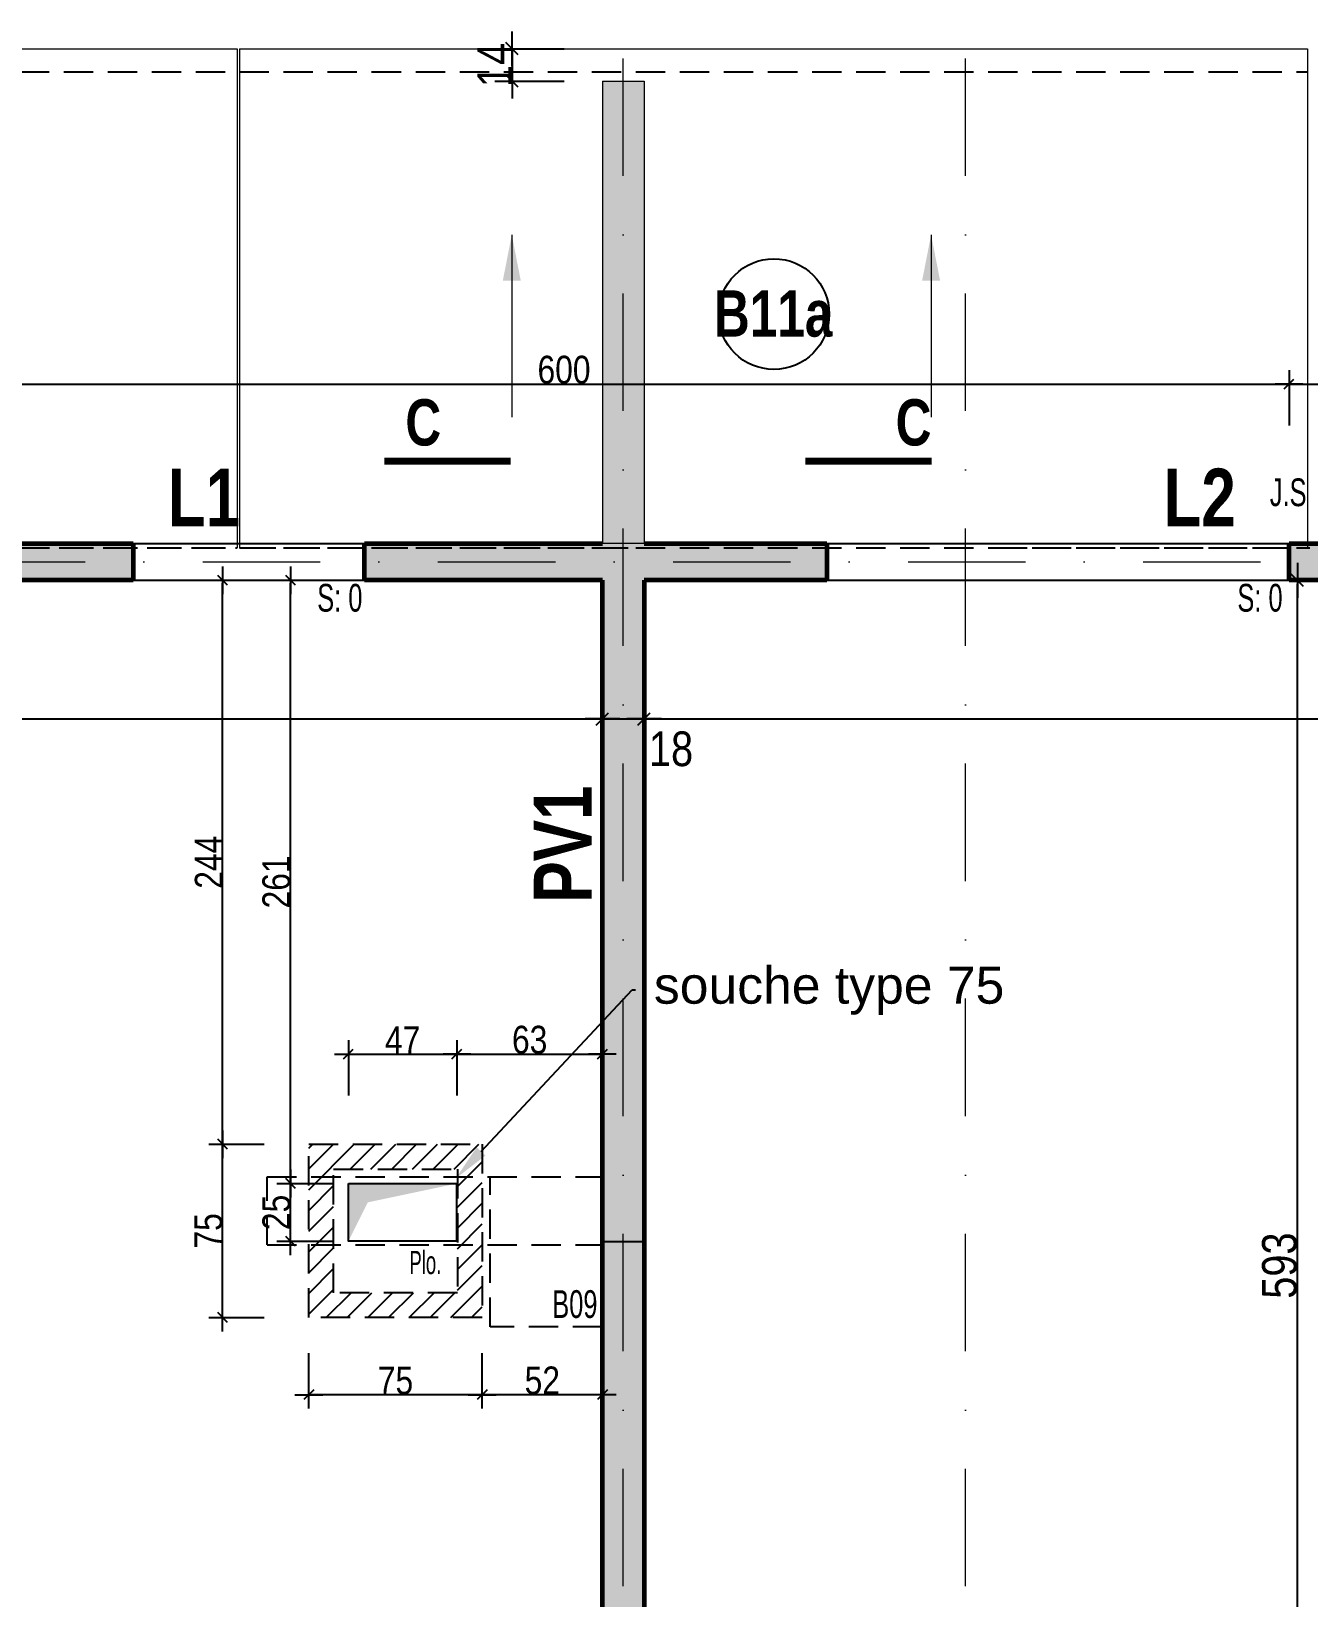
# Model space of a CAD drawing. Header units: millimetres. Extents: x 19188 to 26006, y -37354 to 0.
# Drawn here: x 20293 to 20846, y -34408 to -33730 of the extents above; entities that cross this region are included whole.
import ezdxf
from ezdxf import colors
from ezdxf.entities.mleader import LeaderData, LeaderLine
from ezdxf.enums import TextEntityAlignment as Align
from ezdxf.math import Vec2, Vec3

# ---------------------------------------------------------------- set-up
doc = ezdxf.new("R2010")
doc.units = ezdxf.units.MM
doc.linetypes.add('CACHEX2', pattern=[19.05, 12.7, -6.35])
doc.linetypes.add('TIRETPTX2', pattern=[50.8, 25.4, -12.7, 0, -12.7])
for name, color, linetype in [('01_cote_gen', 4, 'Continuous'), ('01_linteaux', 2, 'Continuous'), ('01_murs_sup', 2, 'CACHEX2'), ('01_poch_BN', 9, 'Continuous'), ('01_poch_murs', 253, 'Continuous'), ('01_poch_poteaux', 250, 'Continuous'), ('01_resv', 32, 'Continuous'), ('01_texte', 230, 'Continuous'), ('AA_COTES', 2, 'Continuous')]:
    doc.layers.add(name, color=color, linetype=linetype)
doc.layers.add('01_murs_coup', color=5, linetype='Continuous', lineweight=60)
doc.layers.add('01_tram_axes', color=2, linetype='TIRETPTX2', lineweight=9)
doc.styles.add('ARIAL NA', font='ARIALN.TTF')
doc.styles.add('impact', font='impact.ttf')
doc.styles.get("Standard").update_dxf_attribs({"font": 'arial.ttf'})
doc.styles.add('STYLE2', font='ARIALN.TTF')
doc.dimstyles.new('JB50', dxfattribs={"dimscale": 0.1, "dimtxt": 150, "dimasz": 15, "dimexe": 0.1, "dimexo": 0.1, "dimgap": 0.09, "dimtad": 1, "dimdec": 1, "dimdsep": 46, "dimtxsty": 'STYLE2', "dimblk1": 'BOND_G', "dimblk2": 'BOND_D', "dimsah": 1, "dimcen": 1.5, "dimdle": 0.01, "dimse1": 1, "dimse2": 1, "dimclrd": 4, "dimclre": 2, "dimclrt": 6, "dimazin": 2, "dimtfac": 2.333333, "dimtdec": 1, "dimtix": 1, "dimtmove": 2, "dimatfit": 3, "dimldrblk": 'BOND_G', "dimfxl": 1, "dimtolj": 1, "dimtzin": 0, "dimarcsym": 0})
doc.dimstyles.new('JB50res', dxfattribs={"dimscale": 0.1, "dimtxt": 120, "dimasz": 12, "dimexe": 0.1, "dimexo": 0.1, "dimgap": 0.09, "dimtad": 1, "dimdec": 1, "dimdsep": 46, "dimtxsty": 'STYLE2', "dimblk1": 'BOND_G', "dimblk2": 'BOND_D', "dimsah": 1, "dimcen": 1.5, "dimdle": 0.01, "dimse1": 1, "dimse2": 1, "dimclrd": 4, "dimclre": 2, "dimclrt": 6, "dimazin": 2, "dimtfac": 2.333333, "dimtdec": 1, "dimtix": 1, "dimtmove": 2, "dimatfit": 3, "dimldrblk": 'BOND_G', "dimfxl": 1, "dimtolj": 1, "dimtzin": 0, "dimarcsym": 0})

# ---------------------------------------------------------------- blocks, each defined once
blk = doc.blocks.new('BOND_G')
at = {"layer": 'AA_COTES', "color": 0}
for p, q in [((0, -5), (0, 15)), ((5, 0), (-5, 0)), ((1.77, 1.77), (-1.77, -1.77))]:
    blk.add_line(p, q, dxfattribs=at)
blk = doc.blocks.new('BOND_D')
at = {"layer": 'AA_COTES', "color": 0}
for p, q in [((0, 5), (0, -15)), ((5, 0), (-5, 0)), ((-1.77, -1.77), (1.77, 1.77))]:
    blk.add_line(p, q, dxfattribs=at)
blk = doc.blocks.new('*D3148')
at = {"layer": '01_cote_gen', "color": 4, "lineweight": -2, "ltscale": 2, "transparency": 16777216}
blk.add_line((20671.72, -85.1), (20574.72, -85.1), dxfattribs=at)
at = {"layer": 'Defpoints', "color": 0, "ltscale": 2, "transparency": 16777216}
for p in [(20673.22, 0), (20573.22, -85.1), (20573.22, -36661.01)]:
    blk.add_point(p, dxfattribs=at)
at = {"layer": '01_cote_gen', "color": 4, "lineweight": -2, "ltscale": 2, "transparency": 16777216, "xscale": 1.5, "yscale": 1.5, "zscale": 1.5, "rotation": 180}
blk.add_blockref('BOND_D', (20573.22, -85.1), dxfattribs=at)
at = {"layer": '01_cote_gen', "color": 4, "lineweight": -2, "ltscale": 2, "transparency": 16777216, "xscale": 1.5, "yscale": 1.5, "zscale": 1.5}
blk.add_blockref('BOND_G', (20673.22, -85.1), dxfattribs=at)
at = {"layer": '01_cote_gen', "color": 6, "lineweight": 0, "ltscale": 2, "transparency": 16777216, "insert": (20623.22, -77.43), "char_height": 15, "attachment_point": 5, "style": 'STYLE2'}
blk.add_mtext('\\A1;100', dxfattribs=at)
blk = doc.blocks.new('*D2975')
at = {"layer": '01_cote_gen', "color": 4, "lineweight": -2, "ltscale": 0.1, "transparency": 16777216}
blk.add_line((19941.72, -34028), (20538.72, -34028), dxfattribs=at)
at = {"layer": 'Defpoints', "color": 0, "ltscale": 0.1, "transparency": 16777216}
for p in [(19940.22, -34030.56), (20540.22, -34028), (20540.22, -34051.02)]:
    blk.add_point(p, dxfattribs=at)
at = {"layer": '01_cote_gen', "color": 4, "lineweight": -2, "ltscale": 0.1, "transparency": 16777216, "xscale": 1.5, "yscale": 1.5, "zscale": 1.5, "rotation": 180}
blk.add_blockref('BOND_G', (19940.22, -34028), dxfattribs=at)
at = {"layer": '01_cote_gen', "color": 4, "lineweight": -2, "ltscale": 0.1, "transparency": 16777216, "xscale": 1.5, "yscale": 1.5, "zscale": 1.5}
blk.add_blockref('BOND_D', (20540.22, -34028), dxfattribs=at)
at = {"layer": '01_cote_gen', "color": 6, "ltscale": 0.1, "transparency": 16777216, "insert": (20240.22, -34020.33), "char_height": 15, "attachment_point": 5, "style": 'STYLE2'}
blk.add_mtext('\\A1;600', dxfattribs=at)
blk = doc.blocks.new('*D2976')
at = {"layer": '01_cote_gen', "color": 4, "lineweight": -2, "ltscale": 0.1, "transparency": 16777216}
blk.add_line((20541.72, -34028), (20556.72, -34028), dxfattribs=at)
at = {"layer": 'Defpoints', "color": 0, "ltscale": 0.1, "transparency": 16777216}
for p in [(20558.22, -34028), (20540.22, -34051.02), (20558.22, -34057.42)]:
    blk.add_point(p, dxfattribs=at)
at = {"layer": '01_cote_gen', "color": 4, "lineweight": -2, "ltscale": 0.1, "transparency": 16777216, "xscale": 1.5, "yscale": 1.5, "zscale": 1.5, "rotation": 180}
blk.add_blockref('BOND_G', (20540.22, -34028), dxfattribs=at)
at = {"layer": '01_cote_gen', "color": 4, "lineweight": -2, "ltscale": 0.1, "transparency": 16777216, "xscale": 1.5, "yscale": 1.5, "zscale": 1.5}
blk.add_blockref('BOND_D', (20558.22, -34028), dxfattribs=at)
at = {"layer": '01_cote_gen', "color": 6, "ltscale": 0.1, "transparency": 16777216, "insert": (20569.89, -34040.99), "char_height": 15, "attachment_point": 5, "style": 'STYLE2'}
blk.add_mtext('\\A1;18', dxfattribs=at)
blk = doc.blocks.new('*D2977')
at = {"layer": '01_cote_gen', "color": 4, "lineweight": -2, "ltscale": 0.1, "transparency": 16777216}
blk.add_line((20559.72, -34028), (21290.72, -34028), dxfattribs=at)
at = {"layer": 'Defpoints', "color": 0, "ltscale": 0.1, "transparency": 16777216}
for p in [(21292.22, -34028), (20558.22, -34057.42), (21292.22, -34066.37)]:
    blk.add_point(p, dxfattribs=at)
at = {"layer": '01_cote_gen', "color": 4, "lineweight": -2, "ltscale": 0.1, "transparency": 16777216, "xscale": 1.5, "yscale": 1.5, "zscale": 1.5, "rotation": 180}
blk.add_blockref('BOND_G', (20558.22, -34028), dxfattribs=at)
at = {"layer": '01_cote_gen', "color": 4, "lineweight": -2, "ltscale": 0.1, "transparency": 16777216, "xscale": 1.5, "yscale": 1.5, "zscale": 1.5}
blk.add_blockref('BOND_D', (21292.22, -34028), dxfattribs=at)
at = {"layer": '01_cote_gen', "color": 6, "ltscale": 0.1, "transparency": 16777216, "insert": (20925.22, -34020.33), "char_height": 15, "attachment_point": 5, "style": 'STYLE2'}
blk.add_mtext('\\A1;734', dxfattribs=at)
blk = doc.blocks.new('*D2989')
at = {"layer": '01_cote_gen', "color": 4, "lineweight": -2, "ltscale": 0.1, "transparency": 16777216}
blk.add_line((20840.83, -34559.49), (20840.83, -33969.51), dxfattribs=at)
at = {"layer": 'Defpoints', "color": 0, "ltscale": 0.1, "transparency": 16777216}
for p in [(20840.83, -33968.01), (20850.76, -33968.01), (20833.33, -34560.99)]:
    blk.add_point(p, dxfattribs=at)
at = {"layer": '01_cote_gen', "color": 4, "lineweight": -2, "ltscale": 0.1, "transparency": 16777216, "xscale": 1.5, "yscale": 1.5, "zscale": 1.5}
for name, p, rotation in [('BOND_D', (20840.83, -33968.01), 90), ('BOND_G', (20840.83, -34560.99), 270)]:
    blk.add_blockref(name, p, dxfattribs=dict(at, rotation=rotation))
at = {"layer": '01_cote_gen', "color": 6, "ltscale": 0.1, "transparency": 16777216, "insert": (20833.16, -34264.5), "char_height": 15, "attachment_point": 5, "rotation": 90, "style": 'STYLE2'}
blk.add_mtext('\\A1;593', dxfattribs=at)
blk = doc.blocks.new('*D3179')
at = {"layer": '01_cote_gen', "color": 4, "lineweight": -2, "ltscale": 2, "transparency": 16777216}
for p, q in [((20501.14, -33736.51), (20501.14, -33735.01)), ((20501.14, -33738.01), (20501.14, -33752.01)), ((20501.14, -33753.51), (20501.14, -33755.01))]:
    blk.add_line(p, q, dxfattribs=at)
at = {"layer": 'Defpoints', "color": 0, "ltscale": 2, "transparency": 16777216}
for p in [(20533.38, -33738.01), (20501.14, -33752.01), (20558.22, -33752.01)]:
    blk.add_point(p, dxfattribs=at)
at = {"layer": '01_cote_gen', "color": 4, "lineweight": -2, "ltscale": 2, "transparency": 16777216, "xscale": 1.5, "yscale": 1.5, "zscale": 1.5}
for name, p, rotation in [('BOND_G', (20501.14, -33738.01), 270), ('BOND_D', (20501.14, -33752.01), 90)]:
    blk.add_blockref(name, p, dxfattribs=dict(at, rotation=rotation))
at = {"layer": '01_cote_gen', "color": 6, "lineweight": 0, "ltscale": 2, "transparency": 16777216, "insert": (20493.6, -33745.01), "char_height": 15, "attachment_point": 5, "rotation": 90, "style": 'STYLE2'}
blk.add_mtext('\\A1;14', dxfattribs=at)
blk = doc.blocks.new('*D3697')
at = {"layer": '01_cote_gen', "color": 4, "lineweight": -2, "ltscale": 0.1, "transparency": 16777216}
blk.add_line((20405.32, -34252.79), (20405.32, -34230.19), dxfattribs=at)
at = {"layer": 'Defpoints', "color": 0, "ltscale": 0.1, "transparency": 16777216}
for p in [(20405.32, -34228.99), (20430.29, -34228.99), (20430.29, -34253.99)]:
    blk.add_point(p, dxfattribs=at)
at = {"layer": '01_cote_gen', "color": 4, "lineweight": -2, "ltscale": 0.1, "transparency": 16777216, "xscale": 1.2, "yscale": 1.2, "zscale": 1.2}
for name, p, rotation in [('BOND_D', (20405.32, -34228.99), 90), ('BOND_G', (20405.32, -34253.99), 270)]:
    blk.add_blockref(name, p, dxfattribs=dict(at, rotation=rotation))
at = {"layer": '01_cote_gen', "color": 6, "ltscale": 0.1, "transparency": 16777216, "insert": (20399.18, -34241.49), "char_height": 12, "attachment_point": 5, "rotation": 90, "style": 'STYLE2'}
blk.add_mtext('\\A1;25', dxfattribs=at)
blk = doc.blocks.new('*D3698')
at = {"layer": '01_cote_gen', "color": 4, "lineweight": -2, "ltscale": 0.1, "transparency": 16777216}
blk.add_line((20405.32, -34227.79), (20405.32, -33969.21), dxfattribs=at)
at = {"layer": 'Defpoints', "color": 0, "ltscale": 0.1, "transparency": 16777216}
for p in [(20405.32, -33968.01), (20405.88, -33968.01), (20423.32, -34228.99)]:
    blk.add_point(p, dxfattribs=at)
at = {"layer": '01_cote_gen', "color": 4, "lineweight": -2, "ltscale": 0.1, "transparency": 16777216, "xscale": 1.2, "yscale": 1.2, "zscale": 1.2}
for name, p, rotation in [('BOND_D', (20405.32, -33968.01), 90), ('BOND_G', (20405.32, -34228.99), 270)]:
    blk.add_blockref(name, p, dxfattribs=dict(at, rotation=rotation))
at = {"layer": '01_cote_gen', "color": 6, "ltscale": 0.1, "transparency": 16777216, "insert": (20399.18, -34098.5), "char_height": 12, "attachment_point": 5, "rotation": 90, "style": 'STYLE2'}
blk.add_mtext('\\A1;261', dxfattribs=at)
blk = doc.blocks.new('*D3699')
at = {"layer": '01_cote_gen', "color": 4, "lineweight": -2, "ltscale": 0.1, "transparency": 16777216}
blk.add_line((20431.49, -34172.96), (20476.04, -34172.96), dxfattribs=at)
at = {"layer": 'Defpoints', "color": 0, "ltscale": 0.1, "transparency": 16777216}
for p in [(20477.24, -34172.96), (20430.29, -34228.99), (20477.24, -34228.99)]:
    blk.add_point(p, dxfattribs=at)
at = {"layer": '01_cote_gen', "color": 4, "lineweight": -2, "ltscale": 0.1, "transparency": 16777216, "xscale": 1.2, "yscale": 1.2, "zscale": 1.2, "rotation": 180}
blk.add_blockref('BOND_G', (20430.29, -34172.96), dxfattribs=at)
at = {"layer": '01_cote_gen', "color": 4, "lineweight": -2, "ltscale": 0.1, "transparency": 16777216, "xscale": 1.2, "yscale": 1.2, "zscale": 1.2}
blk.add_blockref('BOND_D', (20477.24, -34172.96), dxfattribs=at)
at = {"layer": '01_cote_gen', "color": 6, "ltscale": 0.1, "transparency": 16777216, "insert": (20453.76, -34166.96), "char_height": 12, "attachment_point": 5, "style": 'STYLE2'}
blk.add_mtext('\\A1;47', dxfattribs=at)
blk = doc.blocks.new('*D3700')
at = {"layer": '01_cote_gen', "color": 4, "lineweight": -2, "ltscale": 0.1, "transparency": 16777216}
blk.add_line((20478.44, -34172.96), (20539.02, -34172.96), dxfattribs=at)
at = {"layer": 'Defpoints', "color": 0, "ltscale": 0.1, "transparency": 16777216}
for p in [(20540.22, -34172.96), (20540.22, -34175.48), (20477.24, -34228.99)]:
    blk.add_point(p, dxfattribs=at)
at = {"layer": '01_cote_gen', "color": 4, "lineweight": -2, "ltscale": 0.1, "transparency": 16777216, "xscale": 1.2, "yscale": 1.2, "zscale": 1.2, "rotation": 180}
blk.add_blockref('BOND_G', (20477.24, -34172.96), dxfattribs=at)
at = {"layer": '01_cote_gen', "color": 4, "lineweight": -2, "ltscale": 0.1, "transparency": 16777216, "xscale": 1.2, "yscale": 1.2, "zscale": 1.2}
blk.add_blockref('BOND_D', (20540.22, -34172.96), dxfattribs=at)
at = {"layer": '01_cote_gen', "color": 6, "ltscale": 0.1, "transparency": 16777216, "insert": (20508.73, -34166.83), "char_height": 12, "attachment_point": 5, "style": 'STYLE2'}
blk.add_mtext('\\A1;63', dxfattribs=at)
blk = doc.blocks.new('*D3776')
at = {"layer": '01_cote_gen', "color": 4, "lineweight": -2, "ltscale": 0.1, "transparency": 16777216}
blk.add_line((20238.42, -33883.07), (20836.02, -33883.07), dxfattribs=at)
at = {"layer": 'Defpoints', "color": 0, "ltscale": 0.1, "transparency": 16777216}
for p in [(20837.22, -33883.07), (20237.22, -33901.07), (20837.22, -33960.01)]:
    blk.add_point(p, dxfattribs=at)
at = {"layer": '01_cote_gen', "color": 4, "lineweight": -2, "ltscale": 0.1, "transparency": 16777216, "xscale": 1.2, "yscale": 1.2, "zscale": 1.2, "rotation": 180}
blk.add_blockref('BOND_G', (20237.22, -33883.07), dxfattribs=at)
at = {"layer": '01_cote_gen', "color": 4, "lineweight": -2, "ltscale": 0.1, "transparency": 16777216, "xscale": 1.2, "yscale": 1.2, "zscale": 1.2}
blk.add_blockref('BOND_D', (20837.22, -33883.07), dxfattribs=at)
at = {"layer": '01_cote_gen', "color": 6, "ltscale": 0.1, "transparency": 16777216, "insert": (20523.59, -33876.93), "char_height": 12, "attachment_point": 5, "style": 'STYLE2'}
blk.add_mtext('\\A1;600', dxfattribs=at)
blk = doc.blocks.new('*D3777')
at = {"layer": '01_cote_gen', "color": 4, "lineweight": -2, "ltscale": 0.1, "transparency": 16777216}
blk.add_line((20838.42, -33883.07), (21307.02, -33883.07), dxfattribs=at)
at = {"layer": 'Defpoints', "color": 0, "ltscale": 0.1, "transparency": 16777216}
for p in [(21308.22, -33883.07), (20837.22, -33901.07), (21308.22, -33951.59)]:
    blk.add_point(p, dxfattribs=at)
at = {"layer": '01_cote_gen', "color": 4, "lineweight": -2, "ltscale": 0.1, "transparency": 16777216, "xscale": 1.2, "yscale": 1.2, "zscale": 1.2, "rotation": 180}
blk.add_blockref('BOND_G', (20837.22, -33883.07), dxfattribs=at)
at = {"layer": '01_cote_gen', "color": 4, "lineweight": -2, "ltscale": 0.1, "transparency": 16777216, "xscale": 1.2, "yscale": 1.2, "zscale": 1.2}
blk.add_blockref('BOND_D', (21308.22, -33883.07), dxfattribs=at)
at = {"layer": '01_cote_gen', "color": 6, "ltscale": 0.1, "transparency": 16777216, "insert": (21072.72, -33877.04), "char_height": 12, "attachment_point": 5, "style": 'STYLE2'}
blk.add_mtext('\\A1;471', dxfattribs=at)
blk = doc.blocks.new('*D3820')
at = {"layer": '01_cote_gen', "color": 4, "lineweight": -2, "ltscale": 0.1, "transparency": 16777216}
blk.add_line((20539.02, -34320.37), (20489.39, -34320.37), dxfattribs=at)
at = {"layer": 'Defpoints', "color": 0, "ltscale": 0.1, "transparency": 16777216}
for p in [(20488.19, -34287.28), (20540.22, -34303.31), (20488.19, -34320.37)]:
    blk.add_point(p, dxfattribs=at)
at = {"layer": '01_cote_gen', "color": 4, "lineweight": -2, "ltscale": 0.1, "transparency": 16777216, "xscale": 1.2, "yscale": 1.2, "zscale": 1.2, "rotation": 180}
blk.add_blockref('BOND_D', (20488.19, -34320.37), dxfattribs=at)
at = {"layer": '01_cote_gen', "color": 4, "lineweight": -2, "ltscale": 0.1, "transparency": 16777216, "xscale": 1.2, "yscale": 1.2, "zscale": 1.2}
blk.add_blockref('BOND_G', (20540.22, -34320.37), dxfattribs=at)
at = {"layer": '01_cote_gen', "color": 6, "ltscale": 0.1, "transparency": 16777216, "insert": (20514.2, -34314.24), "char_height": 12, "attachment_point": 5, "style": 'STYLE2'}
blk.add_mtext('\\A1;52', dxfattribs=at)
blk = doc.blocks.new('*D3821')
at = {"layer": '01_cote_gen', "color": 4, "lineweight": -2, "ltscale": 0.1, "transparency": 16777216}
blk.add_line((20486.99, -34320.37), (20414.39, -34320.37), dxfattribs=at)
at = {"layer": 'Defpoints', "color": 0, "ltscale": 0.1, "transparency": 16777216}
for p in [(20413.19, -34286.98), (20488.19, -34286.98), (20413.19, -34320.37)]:
    blk.add_point(p, dxfattribs=at)
at = {"layer": '01_cote_gen', "color": 4, "lineweight": -2, "ltscale": 0.1, "transparency": 16777216, "xscale": 1.2, "yscale": 1.2, "zscale": 1.2, "rotation": 180}
blk.add_blockref('BOND_D', (20413.19, -34320.37), dxfattribs=at)
at = {"layer": '01_cote_gen', "color": 4, "lineweight": -2, "ltscale": 0.1, "transparency": 16777216, "xscale": 1.2, "yscale": 1.2, "zscale": 1.2}
blk.add_blockref('BOND_G', (20488.19, -34320.37), dxfattribs=at)
at = {"layer": '01_cote_gen', "color": 6, "ltscale": 0.1, "transparency": 16777216, "insert": (20450.69, -34314.26), "char_height": 12, "attachment_point": 5, "style": 'STYLE2'}
blk.add_mtext('\\A1;75', dxfattribs=at)
blk = doc.blocks.new('*D3822')
at = {"layer": '01_cote_gen', "color": 4, "lineweight": -2, "ltscale": 0.1, "transparency": 16777216}
blk.add_line((20375.9, -34285.78), (20375.9, -34213.18), dxfattribs=at)
at = {"layer": 'Defpoints', "color": 0, "ltscale": 0.1, "transparency": 16777216}
for p in [(20375.9, -34211.98), (20426.52, -34211.98), (20435.88, -34286.98)]:
    blk.add_point(p, dxfattribs=at)
at = {"layer": '01_cote_gen', "color": 4, "lineweight": -2, "ltscale": 0.1, "transparency": 16777216, "xscale": 1.2, "yscale": 1.2, "zscale": 1.2}
for name, p, rotation in [('BOND_D', (20375.9, -34211.98), 90), ('BOND_G', (20375.9, -34286.98), 270)]:
    blk.add_blockref(name, p, dxfattribs=dict(at, rotation=rotation))
at = {"layer": '01_cote_gen', "color": 6, "ltscale": 0.1, "transparency": 16777216, "insert": (20369.79, -34249.48), "char_height": 12, "attachment_point": 5, "rotation": 90, "style": 'STYLE2'}
blk.add_mtext('\\A1;75', dxfattribs=at)
blk = doc.blocks.new('*D3823')
at = {"layer": '01_cote_gen', "color": 4, "lineweight": -2, "ltscale": 0.1, "transparency": 16777216}
blk.add_line((20375.9, -34210.78), (20375.9, -33969.21), dxfattribs=at)
at = {"layer": 'Defpoints', "color": 0, "ltscale": 0.1, "transparency": 16777216}
for p in [(20375.9, -33968.01), (20387.22, -33968.01), (20393.9, -34211.98)]:
    blk.add_point(p, dxfattribs=at)
at = {"layer": '01_cote_gen', "color": 4, "lineweight": -2, "ltscale": 0.1, "transparency": 16777216, "xscale": 1.2, "yscale": 1.2, "zscale": 1.2}
for name, p, rotation in [('BOND_D', (20375.9, -33968.01), 90), ('BOND_G', (20375.9, -34211.98), 270)]:
    blk.add_blockref(name, p, dxfattribs=dict(at, rotation=rotation))
at = {"layer": '01_cote_gen', "color": 6, "ltscale": 0.1, "transparency": 16777216, "insert": (20369.87, -34089.99), "char_height": 12, "attachment_point": 5, "rotation": 90, "style": 'STYLE2'}
blk.add_mtext('\\A1;244', dxfattribs=at)

msp = doc.modelspace()

# ---------------------------------------------------------------- hatches: boundary and pattern name
at = {"layer": '01_poch_murs', "ltscale": 0.1}
h = msp.add_hatch(color=256, dxfattribs=at)
h.dxf.hatch_style = 1
h.paths.add_polyline_path([(20637.22, -33952.01), (20540.22, -33952.01), (20540.22, -33752.01), (20540.22, -33952.01), (20437.22, -33952.01), (20437.22, -33968.01), (20540.22, -33968.01), (20540.22, -34613.01), (20558.22, -34613.01), (20558.22, -34579.01), (20934.22, -34579.01), (20934.22, -34560.98), (20558.22, -34561.01), (20558.22, -33968.01), (20637.22, -33968.01)])
h.paths.add_polyline_path([(20337.22, -33952.01), (20237.22, -33952.01), (20237.22, -33968.01), (20337.22, -33968.01)])
h.paths.add_polyline_path([(20037.22, -33952.01), (19924.22, -33952.01), (19924.22, -34424.01), (19940.22, -34424.01), (19940.22, -33968.01), (20037.22, -33968.01)])
h.paths.add_polyline_path([(21037.22, -33952.01), (20837.22, -33952.01), (20837.22, -33968.01), (21037.22, -33968.01)])
h.paths.add_polyline_path([(21308.22, -33752.01), (21292.22, -33752.01), (21292.22, -33952.01), (21292.22, -33952.01), (21137.22, -33952.01), (21137.22, -33968.01), (21292.22, -33968.01), (21292.22, -34561.01), (21036.22, -34561.01), (21036.22, -34579.01), (21308.22, -34578.99)])
h.paths.add_polyline_path([(21536.22, -33952.01), (21310.22, -33952.01), (21310.22, -34579.01), (21562.22, -34579.01), (21562.22, -34561.01), (21326.22, -34561.01), (21326.22, -33968.01), (21536.22, -33968.01)])
h.paths.add_polyline_path([(21794.22, -33952.01), (21636.22, -33952.01), (21636.22, -33968.01), (21794.22, -33968.01)])
h.paths.add_polyline_path([(22112.22, -33952.01), (21894.22, -33952.01), (21894.22, -33968.01), (22112.22, -33968.01)])
h.paths.add_polyline_path([(22349.22, -33952.01), (22212.22, -33952.01), (22212.22, -33968.01), (22333.22, -33968.01), (22333.22, -34019.01), (22349.22, -34019.01)])
h.paths.add_polyline_path([(22349.22, -34219.01), (22333.22, -34219.01), (22333.71, -34365.05), (22349.71, -34365.05)])
h.paths.add_polyline_path([(22349.71, -34465.05), (22333.71, -34465.05), (22333.22, -34635.01), (21907.22, -34635.01), (21907.22, -34570.01), (21887.22, -34570.01), (21887.22, -34635.01), (21721.22, -34635.01), (21721.22, -34561.01), (21664.22, -34561.01), (21664.22, -34579.01), (21703.22, -34579.01), (21703.22, -34709.01), (21664.22, -34709.01), (21664.22, -34727.01), (21721.22, -34727.01), (21721.22, -34653.01), (21887.22, -34653.01), (21887.22, -34718.01), (21907.22, -34718.01), (21907.22, -34653.01), (22333.22, -34653.01), (22333.22, -34823.01), (22349.22, -34823.01)])
h.paths.add_polyline_path([(21562.22, -34709.01), (21310.22, -34709.01), (21310.22, -35336.01), (21571.22, -35336.01), (21571.22, -35320.01), (21326.22, -35320.01), (21326.22, -34727.01), (21562.22, -34727.01)])
h.paths.add_polyline_path([(22349.22, -34923.01), (22333.22, -34923.01), (22333.22, -35019.01), (22349.22, -35019.01)])
h.paths.add_polyline_path([(20952.22, -34741.99), (20967.22, -34741.99), (20967.22, -34723.99), (20869.22, -34723.99), (20869.22, -34741.99), (20932.22, -34741.99), (20932.22, -34904.99), (20707.22, -34904.99), (20707.22, -34741.99), (20767.22, -34741.99), (20767.22, -34723.99), (20687.22, -34723.99), (20687.22, -35144.98), (20913.18, -35144.98), (20913.18, -35309.98), (20688.22, -35309.98), (20688.22, -35493.98), (20706.22, -35493.98), (20706.22, -35329.98), (20933.18, -35329.98), (20933.18, -35101.99), (21292.22, -35101.99), (21292.22, -35375.01), (21308.22, -35375.01), (21308.22, -34723.99), (21069.22, -34723.99), (21069.22, -34741.99), (21292.22, -34741.99), (21292.22, -35081.99), (20952.22, -35081.99)])
h.paths.add_polyline_path([(20932.22, -34924.99), (20932.22, -35014.99), (20707.22, -35014.99), (20707.22, -34924.99)], flags=16)
h.paths.add_polyline_path([(20932.22, -35034.99), (20932.22, -35081.99), (20913.18, -35081.99), (20913.18, -35124.98), (20707.22, -35124.98), (20707.22, -35034.99)], flags=16)
h.paths.add_polyline_path([(20558.22, -34715.01), (20540.22, -34715.01), (20540.22, -34779.01), (19940.22, -34779.01), (19940.22, -34524.01), (19924.22, -34524.01), (19924.22, -34924.01), (19940.22, -34924.01), (19940.22, -34797.01), (20540.22, -34797.01), (20540.22, -35203), (20558.22, -35203)])
h.paths.add_polyline_path([(20558.22, -35305), (20540.22, -35305), (20540.25, -35591.01), (19940.25, -35591.01), (19940.22, -35529.01), (19924.22, -35529.01), (19924.22, -35820.01), (19940.22, -35820.01), (19940.25, -35609.01), (20540.25, -35609.01), (20540.22, -35814.01), (20581.22, -35814.01), (20581.22, -35796.01), (20558.22, -35796.01)])
h.paths.add_polyline_path([(20706.22, -35595.98), (20688.22, -35595.98), (20688.22, -35796.01), (20683.22, -35796.01), (20683.22, -35814.01), (20688.22, -35814.01), (20688.22, -36205), (20457.22, -36205), (20457.22, -36223), (20688.22, -36223), (20688.22, -36381.01), (20928.22, -36381.01), (20928.22, -36645.01), (20673.22, -36645.01), (20673.22, -36661.01), (21006.22, -36661.01), (21006.22, -36645.01), (20944.22, -36645.01), (20944.22, -36381.01), (20962.22, -36381.01), (20962.22, -36365.01), (20706.22, -36365.01)])
h.paths.add_polyline_path([(21308.22, -35475.01), (21292.22, -35475.01), (21292.22, -35719.01), (21308.22, -35719.01)])
h.paths.add_polyline_path([(21308.22, -35819.01), (21292.22, -35819.01), (21292.22, -36019.01), (21308.22, -36019.01)])
h.paths.add_polyline_path([(21308.22, -36119.01), (21292.22, -36119.01), (21292.22, -36365.01), (21262.22, -36365.01), (21262.22, -36381.01), (21308.22, -36381.01)])
h.paths.add_polyline_path([(20303.22, -36365), (20265.22, -36365.01), (20265.22, -36381.01), (20287.22, -36381), (20287.22, -36645), (20226.22, -36645.01), (20226.22, -36661.01), (20326.22, -36661.01), (20326.22, -36645.01), (20303.22, -36645.01)])
h.paths.add_polyline_path([(19940.22, -36225.01), (19924.22, -36225.01), (19924.22, -36381.01), (19965.22, -36381.01), (19965.22, -36365.01), (19940.22, -36365.01)])
h.paths.add_polyline_path([(19940.22, -35920.01), (19924.22, -35920.01), (19924.22, -36125.01), (19940.22, -36125.01)])
h.paths.add_polyline_path([(20573.22, -36645.01), (20426.22, -36645.01), (20426.22, -36661.01), (20573.22, -36661.01)])
h.paths.add_polyline_path([(20939.22, -34760.38), (20939.36, -34760.38), (20939.36, -34749.79), (20939.22, -34749.79)], flags=16)
h.paths.add_polyline_path([(20292.02, -36497.71), (20292.02, -36466.48)], flags=16)
at = {"layer": '01_poch_poteaux', "ltscale": 0.1}
h = msp.add_hatch(color=256, dxfattribs=at)
h.dxf.hatch_style = 1
h.paths.add_polyline_path([(20558.23, -33752.01), (20540.22, -33752.01), (20540.22, -33952.01), (20558.22, -33952.01)])
h.paths.add_polyline_path([(20558.22, -33968.01), (20558.22, -33960.01), (20547.87, -33960.01), (20547.86, -34254.06), (20558.22, -34254.06)])
h.paths.add_polyline_path([(20547.87, -33960.01), (20540.22, -33960.01), (20540.22, -33968.01), (20540.22, -33968.01), (20540.22, -34254.06), (20547.86, -34254.06)])
h.paths.add_polyline_path([(20547.87, -33954.01), (20540.22, -33954.01), (20540.22, -33960.01), (20547.87, -33960.01)])
h.paths.add_polyline_path([(20558.22, -33954.01), (20547.87, -33954.01), (20547.87, -33960.01), (20558.22, -33960.01)])
h.paths.add_polyline_path([(20558.22, -33952.01), (20558.22, -33952.01), (20547.87, -33952.01), (20547.87, -33954.01), (20558.22, -33954.01)])
h.paths.add_polyline_path([(20547.87, -33952.01), (20540.22, -33952.01), (20540.22, -33954.01), (20547.87, -33954.01)])
at = {"layer": '01_resv', "linetype": 'CACHEX2'}
h = msp.add_hatch(dxfattribs=at)
h.set_pattern_fill('ANSI31', color=256, scale=2)
h.paths.add_polyline_path([(20488.19, -34211.98), (20413.19, -34211.98), (20413.19, -34286.98), (20488.19, -34286.98)])
h.paths.add_polyline_path([(20477.44, -34222.73), (20477.44, -34276.23), (20423.94, -34276.23), (20423.94, -34222.73)], flags=16)
h.paths.add_polyline_path([(20477.24, -34228.99), (20477.24, -34253.99), (20449.29, -34253.99), (20449.29, -34228.99)], flags=0)
h.paths.add_polyline_path([(20454.15, -34270.87), (20473.05, -34270.87), (20473.05, -34255.62), (20454.15, -34255.62)], flags=8)

# ---------------------------------------------------------------- linework, layer by layer
at = {"layer": '01_linteaux', "lineweight": 0}
for p, q in [((19916.22, -33738.01), (20382.22, -33738.01)), ((20382.22, -33738.01), (20382.22, -33954.01)), ((20383.22, -33738.01), (20383.22, -33954.01)), ((20383.22, -33738.01), (20845.22, -33738.01)), ((20845.22, -33738.01), (20845.22, -33954.01))]:
    msp.add_line(p, q, dxfattribs=at)
at = {"layer": '01_linteaux', "color": 230, "lineweight": 0}
for p, q in [((20501, -33818.51), (20501, -33897.37)), ((20682.39, -33818.51), (20682.39, -33897.37))]:
    msp.add_line(p, q, dxfattribs=at)
at = {"layer": '01_linteaux', "ltscale": 0.1}
for p, q in [((20337.22, -33952.01), (20437.22, -33952.01)), ((20637.22, -33952.01), (20837.22, -33952.01)), ((20337.22, -33968.01), (20437.22, -33968.01)), ((20637.22, -33968.01), (20837.22, -33968.01))]:
    msp.add_line(p, q, dxfattribs=at)
at = {"layer": '01_linteaux', "color": 230, "lineweight": 0}
for points in [[(20501, -33818.51), (20497.1, -33838.41), (20501, -33838.41)], [(20501, -33818.51), (20504.89, -33838.41), (20501, -33838.41)], [(20682.39, -33818.51), (20678.49, -33838.41), (20682.39, -33838.41)], [(20682.39, -33818.51), (20686.29, -33838.41), (20682.39, -33838.41)]]:
    msp.add_solid(points, dxfattribs=at)
at = {"layer": '01_murs_coup', "linetype": 'Continuous', "lineweight": 0}
for p, q in [((20540.22, -33752.01), (20540.22, -33952.01)), ((20540.22, -33752.01), (20558.22, -33752.01)), ((20558.22, -33752.01), (20558.22, -33952.01))]:
    msp.add_line(p, q, dxfattribs=at)
at = {"layer": '01_murs_coup'}
for p, q in [((20237.22, -33952.01), (20337.22, -33952.01)), ((20337.22, -33952.01), (20337.22, -33968.01)), ((20437.22, -33952.01), (20540.22, -33952.01)), ((20437.22, -33968.01), (20437.22, -33952.01)), ((20558.22, -33952.01), (20637.22, -33952.01)), ((20637.22, -33952.01), (20637.22, -33968.01)), ((20837.22, -33952.01), (21037.22, -33952.01)), ((20837.22, -33968.01), (20837.22, -33952.01)), ((20337.22, -33968.01), (20237.22, -33968.01)), ((20540.22, -33968.01), (20437.22, -33968.01)), ((20540.22, -34613.01), (20540.22, -33968.01)), ((20637.22, -33968.01), (20558.22, -33968.01)), ((20558.22, -33968.01), (20558.22, -34561.01)), ((21037.22, -33968.01), (20837.22, -33968.01))]:
    msp.add_line(p, q, dxfattribs=at)
at = {"layer": '01_murs_sup'}
for p, q in [((19926.22, -33748.01), (20382.22, -33748.01)), ((20383.22, -33748.01), (20845.22, -33748.01)), ((19924.22, -33954.01), (20382.22, -33954.01)), ((20250.22, -33954.01), (20385.22, -33954.01)), ((20383.22, -33954.01), (20845.22, -33954.01)), ((20386.22, -33954.01), (20563.22, -33954.01)), ((20711.22, -33954.01), (20846.22, -33954.01))]:
    msp.add_line(p, q, dxfattribs=at)
at = {"layer": '01_murs_sup', "lineweight": 0, "ltscale": 2}
msp.add_line((20558.22, -33952.01), (20540.22, -33952.01), dxfattribs=at)
msp.add_line((20558.22, -33952.01), (20540.22, -33952.01), dxfattribs=at)
at = {"layer": '01_poch_BN', "ltscale": 0.1}
msp.add_line((20540.22, -34254.06), (20558.22, -34254.06), dxfattribs=at)
at = {"layer": '01_resv', "linetype": 'CACHEX2'}
for p, q in [((20413.19, -34211.98), (20488.19, -34211.98)), ((20413.19, -34286.98), (20413.19, -34211.98)), ((20488.19, -34211.98), (20488.19, -34286.98)), ((20423.94, -34222.73), (20477.44, -34222.73)), ((20423.94, -34276.23), (20423.94, -34222.73)), ((20477.44, -34222.73), (20477.44, -34276.23)), ((20395.22, -34226.16), (20540.22, -34226.16)), ((20395.22, -34255.55), (20395.22, -34226.16)), ((20491.67, -34290.99), (20491.67, -34226.16)), ((20395.22, -34255.55), (20540.22, -34255.55)), ((20477.44, -34276.23), (20423.94, -34276.23)), ((20488.19, -34286.98), (20413.19, -34286.98)), ((20540.17, -34290.99), (20491.67, -34290.99))]:
    msp.add_line(p, q, dxfattribs=at)
at = {"layer": '01_resv'}
for points in [[(20430.29, -34228.99), (20477.24, -34228.99)], [(20477.24, -34253.99), (20430.29, -34253.99), (20430.29, -34228.99)], [(20477.24, -34253.99), (20477.24, -34228.99)]]:
    msp.add_lwpolyline(points, dxfattribs=at)
for points in [[(20430.29, -34253.99), (20430.29, -34228.99), (20438.68, -34237.14)], [(20430.29, -34228.99), (20477.24, -34228.99), (20438.68, -34237.14)]]:
    msp.add_solid(points, dxfattribs=at)
at = {"layer": '01_texte', "const_width": 3}
for points in [[(20445.91, -33916.44), (20500.58, -33916.44)], [(20627.98, -33916.44), (20682.64, -33916.44)]]:
    msp.add_lwpolyline(points, dxfattribs=at)
at = {"layer": '01_texte'}
msp.add_circle((20614.38, -33852.84), 23.93, dxfattribs=at)
at = {"layer": '01_tram_axes', "color": 253, "ltscale": 2}
for p, q in [((20549.22, -36844), (20549.22, -33270.42)), ((20697.22, -36844), (20697.22, -33270.42)), ((19553.74, -33960.01), (22704.29, -33960.01))]:
    msp.add_line(p, q, dxfattribs=at)

# ---------------------------------------------------------------- texts
at = {"layer": '01_texte', "style": 'impact'}
for s, p in [(' B11a', (20611.11, -33852.7)), ('C', (20462.7, -33899.66)), ('C', (20674.79, -33899.66))]:
    msp.add_text(s, height=20, dxfattribs=at).set_placement(p, align=Align.MIDDLE)
for s, p in [('L1', (20367.81, -33952.19)), ('L2', (20798.55, -33952.19))]:
    msp.add_text(s, height=25, dxfattribs=at).set_placement(p, align=Align.BOTTOM_CENTER)
at = {"layer": '01_texte'}
for s, height, style, width, p in [('J.S', 12, 'ARIAL NA', 0.8, (20828.91, -33935.91)), ('S: 0', 12, 'ARIAL NA', 0.8, (20416.82, -33981.55)), ('S: 0', 12, 'ARIAL NA', 0.8, (20814.88, -33981.55)), ('Plo.', 10, 'STYLE2', 0.7, (20456.69, -34268.16)), (' B09', 12, 'STYLE2', 0.8, (20515.44, -34287.15))]:
    msp.add_text(s, height=height, dxfattribs=dict(at, style=style, width=width)).set_placement(p)
at = {"layer": '01_texte', "style": 'impact'}
msp.add_text('PV1', height=25, rotation=90, dxfattribs=at).set_placement((20543.02, -34082.12), align=Align.BOTTOM_CENTER)

# ---------------------------------------------------------------- dimensions: what is measured, and where the dimension line sits
at = {"layer": '01_cote_gen', "lineweight": 0, "ltscale": 2}
dim = msp.add_linear_dim(base=(20573.22, -85.1), p1=(20673.22, 0), p2=(20573.22, -36661.01), dimstyle='JB50', dxfattribs=at)
dim.commit()
dim.dimension.update_dxf_attribs({"geometry": '*D3148', "text_midpoint": (20623.22, -77.43)})
dim = msp.add_linear_dim(base=(20501.14, -33752.01), p1=(20533.38, -33738.01), p2=(20558.22, -33752.01), angle=90, dimstyle='JB50', dxfattribs=at)
dim.commit()
dim.dimension.update_dxf_attribs({"geometry": '*D3179', "text_midpoint": (20493.6, -33745.01)})
at = {"layer": '01_cote_gen', "ltscale": 0.1}
for base, p1, p2, dimstyle, picture, middle in [((20837.22, -33883.07), (20237.22, -33901.07), (20837.22, -33960.01), 'JB50res', '*D3776', (20523.59, -33876.93)), ((20558.22, -34028), (20540.22, -34051.02), (20558.22, -34057.42), 'JB50', '*D2976', (20569.89, -34040.99))]:
    dim = msp.add_linear_dim(base=base, p1=p1, p2=p2, dimstyle=dimstyle, dxfattribs=at)
    dim.commit()
    dim.dimension.update_dxf_attribs({"geometry": picture, "text_midpoint": middle, "dimtype": 160})
for base, p1, p2, dimstyle, picture, middle in [((21308.22, -33883.07), (20837.22, -33901.07), (21308.22, -33951.59), 'JB50res', '*D3777', (21072.72, -33877.04)), ((20540.22, -34028), (19940.22, -34030.56), (20540.22, -34051.02), 'JB50', '*D2975', (20240.22, -34020.33)), ((21292.22, -34028), (20558.22, -34057.42), (21292.22, -34066.37), 'JB50', '*D2977', (20925.22, -34020.33)), ((20477.24, -34172.9648), (20430.287, -34228.9879), (20477.24, -34228.9879), 'JB50res', '*D3699', (20453.7635, -34166.9558)), ((20540.22, -34172.96), (20477.24, -34228.99), (20540.22, -34175.48), 'JB50res', '*D3700', (20508.73, -34166.83)), ((20413.19, -34320.37), (20488.19, -34286.98), (20413.19, -34286.98), 'JB50res', '*D3821', (20450.69, -34314.26)), ((20488.19, -34320.37), (20540.22, -34303.31), (20488.19, -34287.28), 'JB50res', '*D3820', (20514.2, -34314.24))]:
    dim = msp.add_linear_dim(base=base, p1=p1, p2=p2, dimstyle=dimstyle, dxfattribs=at)
    dim.commit()
    dim.dimension.update_dxf_attribs({"geometry": picture, "text_midpoint": middle})
for base, p1, p2, dimstyle, picture, middle in [((20375.9, -33968.01), (20393.9, -34211.98), (20387.22, -33968.01), 'JB50res', '*D3823', (20369.87, -34089.99)), ((20405.32, -33968.01), (20423.32, -34228.99), (20405.88, -33968.01), 'JB50res', '*D3698', (20399.18, -34098.5)), ((20840.83, -33968.01), (20833.33, -34560.99), (20850.76, -33968.01), 'JB50', '*D2989', (20833.16, -34264.5)), ((20375.9, -34211.98), (20435.88, -34286.98), (20426.52, -34211.98), 'JB50res', '*D3822', (20369.79, -34249.48)), ((20405.32, -34228.99), (20430.29, -34253.99), (20430.29, -34228.99), 'JB50res', '*D3697', (20399.18, -34241.49))]:
    dim = msp.add_linear_dim(base=base, p1=p1, p2=p2, angle=90, dimstyle=dimstyle, dxfattribs=at)
    dim.commit()
    dim.dimension.update_dxf_attribs({"geometry": picture, "text_midpoint": middle})

# ---------------------------------------------------------------- leaders
at = {"layer": '01_texte'}
ml = msp.add_multileader_mtext('Standard', dxfattribs=at)
ml.set_content('souche type 75', color=256)
ml.set_leader_properties()
ml.build(insert=Vec2(0, 0))
ml.multileader.update_dxf_attribs({"text_right_attachment_type": 6, "dogleg_length": 0.36, "arrow_head_size": 16})
ctx = ml.context
ctx.base_point, ctx.char_height, ctx.arrow_head_size, ctx.landing_gap_size, ctx.plane_origin = Vec3(20554.48, -34145.16), 16, 16, 8, Vec3(20455.14, -34072.62)
ctx.right_attachment = 6
notes = []
notes.append((ctx, [(0, (1, 1, 0), (20553.04, -34145.16), (1, 0), 1.44, [(0, [(20476.79, -34226.76)], 0, [])])]))
ctx.mtext.insert, ctx.mtext.flow_direction = Vec3(20562.48, -34135.18), 5
for ctx, leaders in notes:
    for number, flags, end, landing, length, lines in leaders:
        leader = LeaderData()
        leader.index, (leader.has_last_leader_line, leader.has_dogleg_vector, leader.attachment_direction) = number, flags
        leader.last_leader_point, leader.dogleg_vector, leader.dogleg_length = Vec3(end), Vec3(landing), length
        for number, points, colour, breaks in lines:
            line = LeaderLine()
            line.index, line.vertices, line.color, line.breaks = number, Vec3.list(points), colors.encode_raw_color(colour), breaks
            leader.lines.append(line)
        ctx.leaders.append(leader)

doc.saveas('drawing.dxf')
